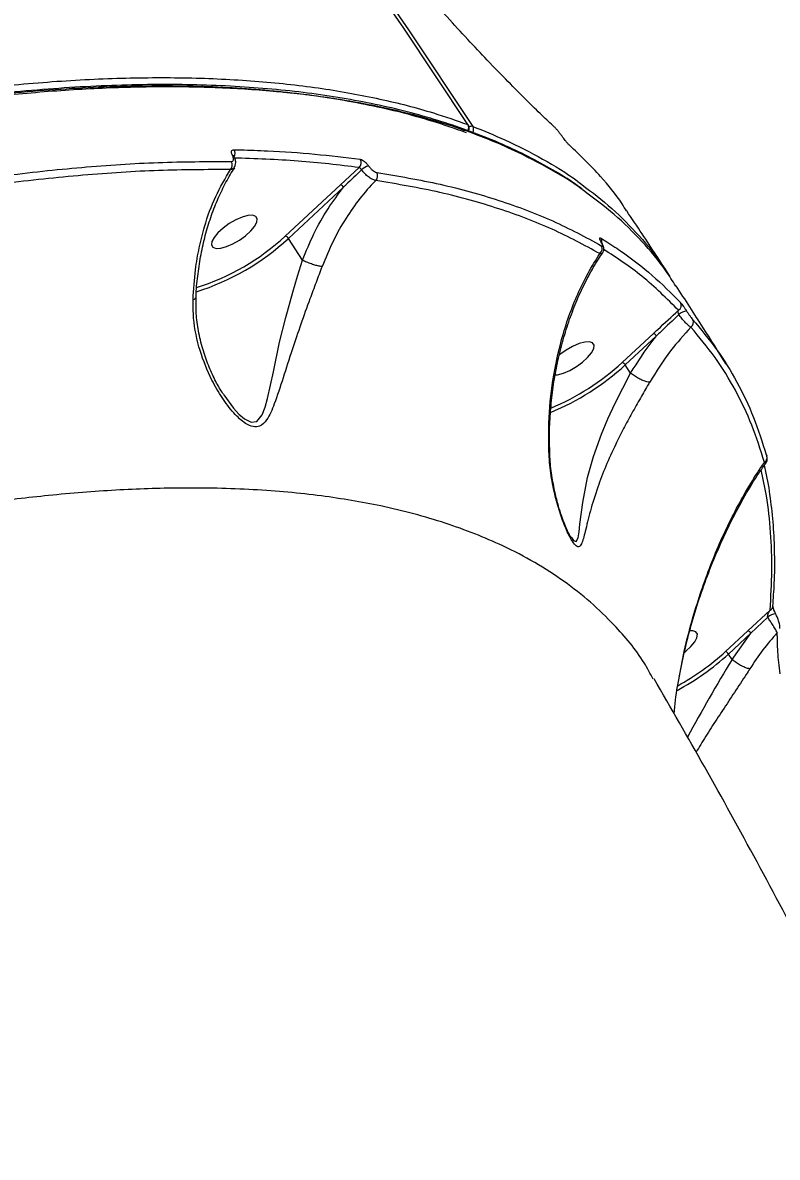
# Model space of a CAD drawing. Header units: millimetres. Extents: x -10881 to 8954, y -8695 to 5624.
# Drawn here: x -4383.3 to -4255.8, y 2660.8 to 2852.6 of the extents above; entities that cross this region are included whole.
import ezdxf

# ---------------------------------------------------------------- set-up
doc = ezdxf.new("R2010")
doc.units = ezdxf.units.MM
for name, color, linetype in [('DIKOM_ОБЪЕКТ', 7, 'Continuous'), ('DIKOM_РАЗМЕР_ЗОНА', 7, 'Continuous'), ('DIKOM_РАЗМЕР_ОБЪЕКТА', 7, 'Continuous')]:
    doc.layers.add(name, color=color, linetype=linetype)
doc.styles.add('style1', font='arial.ttf', dxfattribs={"width": 0.8})
doc.dimstyles.new('1-50', dxfattribs={"dimtxt": 300, "dimasz": 200, "dimexe": 100, "dimexo": 0, "dimgap": 100, "dimtad": 1, "dimtxsty": 'style1', "dimcen": 200, "dimclrd": 7, "dimclre": 7, "dimclrt": 7, "dimadec": 1, "dimazin": 2, "dimtfac": 1, "dimtmove": 0, "dimatfit": 2, "dimfxl": 0, "dimlwd": 25, "dimlwe": 18, "dimarcsym": 0})

# ---------------------------------------------------------------- blocks, each defined once
blk = doc.blocks.new('*D9')
at = {"layer": 'Defpoints', "color": 0, "transparency": 16777216}
for p in [(-9533.99, 4149), (-6877.05, 4149), (-2715.65, -5051.15)]:
    blk.add_point(p, dxfattribs=at)
at = {"layer": 'DIKOM_РАЗМЕР_ОБЪЕКТА', "color": 7, "lineweight": 18, "transparency": 16777216}
for p, q in [((-6877.05, 4149), (-9633.99, 4149)), ((-2715.65, -5051.15), (-9633.99, -5051.15))]:
    blk.add_line(p, q, dxfattribs=at)
at = {"layer": 'DIKOM_РАЗМЕР_ОБЪЕКТА', "color": 7, "lineweight": 25, "transparency": 16777216}
blk.add_line((-9533.99, -4851.15), (-9533.99, 3949), dxfattribs=at)
at = {"layer": 'DIKOM_РАЗМЕР_ОБЪЕКТА', "color": 7, "transparency": 16777216}
for points in [[(-9567.32, 3949), (-9500.66, 3949), (-9533.99, 4149)], [(-9567.32, -4851.15), (-9500.66, -4851.15), (-9533.99, -5051.15)]]:
    blk.add_solid(points, dxfattribs=at)
at = {"layer": 'DIKOM_РАЗМЕР_ОБЪЕКТА', "color": 7, "transparency": 16777216, "insert": (-9787.16, -451.07), "char_height": 300, "attachment_point": 5, "rotation": 90, "style": 'style1'}
blk.add_mtext('9200', dxfattribs=at)
blk = doc.blocks.new('*D10')
at = {"layer": 'Defpoints', "color": 0, "transparency": 16777216}
for p in [(-7152.73, 2730.8), (7385.22, 911.28), (7385.22, -7693.77)]:
    blk.add_point(p, dxfattribs=at)
at = {"layer": 'DIKOM_РАЗМЕР_ОБЪЕКТА', "color": 7, "lineweight": 18, "transparency": 16777216}
for p, q in [((-7152.73, 2730.8), (-7152.73, -7793.77)), ((7385.22, 911.28), (7385.22, -7793.77))]:
    blk.add_line(p, q, dxfattribs=at)
at = {"layer": 'DIKOM_РАЗМЕР_ОБЪЕКТА', "color": 7, "lineweight": 25, "transparency": 16777216}
blk.add_line((-6952.73, -7693.77), (7185.22, -7693.77), dxfattribs=at)
at = {"layer": 'DIKOM_РАЗМЕР_ОБЪЕКТА', "color": 7, "transparency": 16777216}
for points in [[(-6952.73, -7660.43), (-6952.73, -7727.1), (-7152.73, -7693.77)], [(7185.22, -7660.43), (7185.22, -7727.1), (7385.22, -7693.77)]]:
    blk.add_solid(points, dxfattribs=at)
at = {"layer": 'DIKOM_РАЗМЕР_ОБЪЕКТА', "color": 7, "transparency": 16777216, "insert": (116.24, -7440.59), "char_height": 300, "attachment_point": 5, "style": 'style1'}
blk.add_mtext('14500', dxfattribs=at)
blk = doc.blocks.new('*D11')
at = {"layer": 'Defpoints', "color": 0, "transparency": 16777216}
for p in [(-7028.45, 5624.13), (-10431.26, -7165.91), (-2784.83, -7165.91)]:
    blk.add_point(p, dxfattribs=at)
at = {"layer": 'DIKOM_РАЗМЕР_ЗОНА', "color": 7, "lineweight": 18, "transparency": 16777216}
for p, q in [((-7028.45, 5624.13), (-10531.26, 5624.13)), ((-2784.83, -7165.91), (-10531.26, -7165.91))]:
    blk.add_line(p, q, dxfattribs=at)
at = {"layer": 'DIKOM_РАЗМЕР_ЗОНА', "color": 7, "lineweight": 25, "transparency": 16777216}
blk.add_line((-10431.26, 5424.13), (-10431.26, -6965.91), dxfattribs=at)
at = {"layer": 'DIKOM_РАЗМЕР_ЗОНА', "color": 7, "transparency": 16777216}
for points in [[(-10464.6, 5424.13), (-10397.93, 5424.13), (-10431.26, 5624.13)], [(-10464.6, -6965.91), (-10397.93, -6965.91), (-10431.26, -7165.91)]]:
    blk.add_solid(points, dxfattribs=at)
at = {"layer": 'DIKOM_РАЗМЕР_ЗОНА', "color": 7, "transparency": 16777216, "insert": (-10684.43, -770.89), "char_height": 300, "attachment_point": 5, "rotation": 90, "style": 'style1'}
blk.add_mtext('12800', dxfattribs=at)
blk = doc.blocks.new('*D12')
at = {"layer": 'Defpoints', "color": 0, "transparency": 16777216}
for p in [(-9113.32, 3014.05), (8954.2, 2756.48), (8954.2, -8594.51)]:
    blk.add_point(p, dxfattribs=at)
at = {"layer": 'DIKOM_РАЗМЕР_ЗОНА', "color": 7, "lineweight": 18, "transparency": 16777216}
for p, q in [((-9113.32, 3014.05), (-9113.32, -8694.51)), ((8954.2, 2756.48), (8954.2, -8694.51))]:
    blk.add_line(p, q, dxfattribs=at)
at = {"layer": 'DIKOM_РАЗМЕР_ЗОНА', "color": 7, "lineweight": 25, "transparency": 16777216}
blk.add_line((-8913.32, -8594.51), (8754.2, -8594.51), dxfattribs=at)
at = {"layer": 'DIKOM_РАЗМЕР_ЗОНА', "color": 7, "transparency": 16777216}
for points in [[(-8913.32, -8561.18), (-8913.32, -8627.85), (-9113.32, -8594.51)], [(8754.2, -8561.18), (8754.2, -8627.85), (8954.2, -8594.51)]]:
    blk.add_solid(points, dxfattribs=at)
at = {"layer": 'DIKOM_РАЗМЕР_ЗОНА', "color": 7, "transparency": 16777216, "insert": (-79.56, -8341.34), "char_height": 300, "attachment_point": 5, "style": 'style1'}
blk.add_mtext('18000', dxfattribs=at)

msp = doc.modelspace()

# ---------------------------------------------------------------- linework, layer by layer
at = {"layer": 'DIKOM_ОБЪЕКТ', "color": 7, "linetype": 'Continuous', "lineweight": 15}
for p, q in [((-4347.581, 2829.991), (-4347.575, 2829.981)), ((-4329.595, 2825.225), (-4326.457, 2828.125)), ((-4338.922, 2816.548), (-4329.595, 2825.225)), ((-4329.07, 2824.814), (-4338.398, 2816.138)), ((-4336.008, 2812.458), (-4338.398, 2816.138)), ((-4282.024, 2795.166), (-4276.755, 2800.067)), ((-4276.23, 2799.657), (-4281.5, 2794.755)), ((-4280.595, 2793.363), (-4281.5, 2794.755)), ((-4280.593, 2793.36), (-4280.595, 2793.363)), ((-4290.67, 2765.69), (-4290.596, 2765.586)), ((-4260.802, 2749.824), (-4257.04, 2753.305)), ((-4257.44, 2752.126), (-4260.278, 2749.414)), ((-4256.105, 2752.678), (-4256.101, 2752.67)), ((-4264.585, 2746.305), (-4260.802, 2749.824)), ((-4260.278, 2749.414), (-4264.06, 2745.895)), ((-4263.468, 2744.983), (-4260.278, 2749.414)), ((-4263.468, 2744.983), (-4264.06, 2745.895)), ((-4263.466, 2744.981), (-4263.468, 2744.983))]:
    msp.add_line(p, q, dxfattribs=at)
at = {"layer": 'DIKOM_ОБЪЕКТ', "color": 7, "linetype": 'Continuous', "lineweight": 15, "flags": 128}
for points in [[(-4308.084, 2835.387), (-4318.915, 2851.705), (-4330.019, 2867.795)], [(-4329.198, 2867.487), (-4318.094, 2851.396), (-4307.263, 2835.078)], [(-4308.003, 2835.326), (-4308.019, 2835.346), (-4308.084, 2835.387)], [(-4351.324, 2815.61), (-4351.391, 2815.034), (-4351.144, 2814.637), (-4350.604, 2814.452), (-4349.814, 2814.494), (-4348.84, 2814.76), (-4347.759, 2815.227), (-4346.658, 2815.858), (-4345.629, 2816.603), (-4344.752, 2817.399), (-4344.101, 2818.184), (-4343.727, 2818.894), (-4343.661, 2819.47), (-4343.908, 2819.867), (-4344.447, 2820.052), (-4345.237, 2820.01), (-4346.212, 2819.744), (-4347.293, 2819.277), (-4348.393, 2818.646), (-4349.423, 2817.901), (-4350.299, 2817.104), (-4350.95, 2816.319), (-4351.324, 2815.61)], [(-4285.566, 2815.532), (-4285.521, 2815.488), (-4285.497, 2815.452)], [(-4349.287, 2789.716), (-4347.66, 2787.458), (-4346.735, 2786.446), (-4345.779, 2785.629), (-4344.654, 2785.078), (-4343.715, 2785.197), (-4342.794, 2786.324), (-4342.301, 2787.621), (-4341.903, 2789.112), (-4340.933, 2793.599), (-4339.867, 2798.591), (-4338.845, 2802.752), (-4337.655, 2807.061), (-4336.845, 2809.763), (-4336.003, 2812.451), (-4336.003, 2812.453), (-4336.003, 2812.453)], [(-4293.378, 2793.06), (-4292.916, 2793.112), (-4291.941, 2793.377), (-4290.86, 2793.844), (-4289.76, 2794.476), (-4288.73, 2795.22), (-4287.854, 2796.017), (-4287.203, 2796.802), (-4286.829, 2797.511), (-4286.762, 2798.088), (-4287.009, 2798.484), (-4287.549, 2798.669), (-4288.338, 2798.627), (-4289.313, 2798.362), (-4290.394, 2797.894), (-4291.494, 2797.263), (-4292.524, 2796.519), (-4292.7, 2796.373)], [(-4290.596, 2765.586), (-4290.238, 2765.082), (-4289.791, 2764.9), (-4289.47, 2765.515), (-4289.297, 2766.55), (-4289.155, 2767.842), (-4288.685, 2771.495), (-4287.855, 2775.715), (-4286.853, 2779.295), (-4285.508, 2783.085), (-4284.426, 2785.674), (-4283.21, 2788.298), (-4281.919, 2790.86), (-4280.593, 2793.359), (-4280.593, 2793.36), (-4280.593, 2793.36)], [(-4257.687, 2779.545), (-4257.609, 2779.388), (-4257.587, 2779.32)], [(-4271.472, 2746.216), (-4271.291, 2746.36), (-4270.415, 2747.157), (-4269.763, 2747.942), (-4269.389, 2748.651), (-4269.323, 2749.228), (-4269.57, 2749.624), (-4270.11, 2749.809), (-4270.567, 2749.81)]]:
    msp.add_lwpolyline(points, dxfattribs=at)
at = {"layer": 'DIKOM_ОБЪЕКТ', "color": 7, "linetype": 'Continuous', "lineweight": 15}
for centre, radius, start, end in [((-4308.976, 2834.839), 1.047, 331.72805, 31.59679), ((-4308.841, 2834.781), 1, 331.88536, 33.05556), ((-4307.405, 2834.118), 0.971, 81.62718, 118.00608), ((-4308.152, 2834.532), 1.043, 332.73108, 31.60971), ((-4348.568, 2830.518), 1.169, 329.21319, 31.54939), ((-4349.037, 2828.538), 1.158, 319.33795, 31.80234), ((-4347.845, 2829.82), 0.314, 32.979, 84.24125), ((-4327.217, 2828.94), 1.115, 312.9848, 31.27061), ((-4324.002, 2825.633), 2.911, 107.37024, 134.08372), ((-4324.432, 2826.72), 1.115, 315.23896, 31.08559), ((-4329.838, 2824.374), 0.885, 29.85923, 74.0456), ((-4365.897, 2845.71), 40.383, 287.22812, 312.91949), ((-4365.497, 2845.063), 38.978, 287.26297, 312.98294), ((-4339.166, 2815.697), 0.885, 29.85903, 74.04627), ((-4286.418, 2815.67), 0.967, 348.75527, 31.66132), ((-4286.439, 2814.382), 1.036, 308.37088, 30.19715), ((-4273.052, 2804.826), 0.994, 302.72124, 30.12462), ((-4270.802, 2801.56), 2.364, 98.76909, 133.98871), ((-4270.975, 2801.942), 0.988, 304.92662, 30.11925), ((-4276.998, 2799.216), 0.885, 29.85923, 74.0456), ((-4310.087, 2825.853), 42.241, 292.18479, 312.59191), ((-4309.9, 2825.559), 41.241, 292.57299, 312.52574), ((-4282.267, 2794.314), 0.885, 29.85903, 74.04627), ((-4258.496, 2779.09), 0.938, 301.53019, 14.17261), ((-4257.42, 2754.092), 0.874, 295.7786, 353.32052), ((-4256.064, 2750.688), 1.991, 91.18326, 133.73038), ((-4261.046, 2748.973), 0.885, 29.85923, 74.0456), ((-4292.844, 2777.253), 41.909, 298.83454, 312.40071), ((-4264.828, 2745.454), 0.885, 29.85903, 74.04627), ((-4293.303, 2777.94), 43.382, 298.26418, 312.38234), ((-3974.705, 2570.474), 337.395, 148.85413, 151.4233)]:
    msp.add_arc(centre, radius, start, end, dxfattribs=at)
for points, knots in [([(-4298.152, 2839.482), (-4299.177, 2840.51), (-4301.229, 2842.566), (-4304.615, 2846.074), (-4308.079, 2849.749), (-4311.562, 2853.528), (-4315.167, 2857.532), (-4318.846, 2861.725), (-4322.543, 2866.05), (-4326.204, 2870.455), (-4329.77, 2874.887), (-4333.215, 2879.301), (-4335.352, 2882.17), (-4336.42, 2883.602)], [0, 0, 0, 0, 0.1009692, 0.201936, 0.290338, 0.3790229, 0.4674239, 0.5561135, 0.6450894, 0.7337805, 0.8224251, 0.9113534, 1, 1, 1, 1]), ([(-4933.907, 2510.382), (-4931.798, 2513.144), (-4927.017, 2519.405), (-4919.029, 2529.279), (-4909.95, 2540.002), (-4900.349, 2550.823), (-4890.178, 2561.8), (-4879.462, 2572.891), (-4868.183, 2584.103), (-4856.431, 2595.336), (-4844.371, 2606.439), (-4832.067, 2617.365), (-4819.529, 2628.122), (-4806.627, 2638.822), (-4793.286, 2649.524), (-4779.55, 2660.18), (-4765.402, 2670.795), (-4750.965, 2681.271), (-4736.435, 2691.467), (-4721.883, 2701.346), (-4707.307, 2710.922), (-4692.557, 2720.296), (-4677.549, 2729.515), (-4662.342, 2738.536), (-4646.922, 2747.356), (-4631.427, 2755.893), (-4616.066, 2764.033), (-4600.905, 2771.752), (-4585.935, 2779.068), (-4571, 2786.058), (-4556.018, 2792.755), (-4541.054, 2799.123), (-4526.1, 2805.156), (-4511.293, 2810.791), (-4496.833, 2815.957), (-4482.773, 2820.645), (-4469.096, 2824.876), (-4455.66, 2828.694), (-4442.393, 2832.115), (-4429.359, 2835.112), (-4416.557, 2837.676), (-4404.108, 2839.776), (-4391.542, 2841.47), (-4378.975, 2842.68), (-4366.497, 2843.328), (-4354.586, 2843.365), (-4343.269, 2842.783), (-4332.679, 2841.59), (-4322.857, 2839.795), (-4314.709, 2837.707), (-4310.001, 2836.058), (-4308.084, 2835.387)], [0, 0, 0, 0, 0.0156514, 0.0354748, 0.0552981, 0.0752592, 0.0952203, 0.1156156, 0.136011, 0.1565564, 0.1771018, 0.1969252, 0.2167485, 0.2367096, 0.2566706, 0.277066, 0.2974613, 0.3180067, 0.3385521, 0.3583755, 0.3781988, 0.3981599, 0.4181209, 0.4385163, 0.4589116, 0.4794571, 0.5000025, 0.5198258, 0.5396492, 0.5596102, 0.5795713, 0.5999666, 0.6203619, 0.6409074, 0.6614528, 0.6812761, 0.7010994, 0.7210604, 0.7410215, 0.7614168, 0.7818121, 0.8023575, 0.8229029, 0.8459799, 0.8690569, 0.8921878, 0.915483, 0.9388336, 0.9615658, 0.9843494, 1, 1, 1, 1]), ([(-4288.85, 2824.536), (-4289.198, 2824.792), (-4290.744, 2825.928), (-4293.746, 2827.759), (-4297.863, 2830.027), (-4302.262, 2832.1), (-4306.919, 2833.995), (-4311.827, 2835.702), (-4316.965, 2837.215), (-4322.316, 2838.526), (-4327.871, 2839.635), (-4333.634, 2840.544), (-4339.604, 2841.253), (-4345.784, 2841.762), (-4352.175, 2842.074), (-4358.778, 2842.187), (-4365.596, 2842.101), (-4372.63, 2841.817), (-4379.884, 2841.333), (-4387.343, 2840.652), (-4394.975, 2839.775), (-4402.754, 2838.704), (-4410.667, 2837.443), (-4418.723, 2835.991), (-4426.92, 2834.348), (-4435.259, 2832.514), (-4443.741, 2830.49), (-4452.365, 2828.276), (-4461.13, 2825.872), (-4470.038, 2823.277), (-4479.088, 2820.492), (-4488.271, 2817.518), (-4497.562, 2814.365), (-4506.933, 2811.041), (-4516.364, 2807.553), (-4525.852, 2803.904), (-4535.397, 2800.092), (-4545.001, 2796.118), (-4554.662, 2791.983), (-4564.381, 2787.686), (-4574.157, 2783.227), (-4583.99, 2778.607), (-4593.881, 2773.825), (-4603.825, 2768.883), (-4613.798, 2763.793), (-4623.77, 2758.571), (-4633.713, 2753.229), (-4643.622, 2747.773), (-4653.497, 2742.201), (-4663.338, 2736.514), (-4673.147, 2730.711), (-4682.922, 2724.794), (-4692.662, 2718.761), (-4702.371, 2712.616), (-4712.037, 2706.347), (-4718.853, 2701.867), (-4722.423, 2699.451), (-4722.806, 2699.192)], [0, 0, 0, 0, 0.0053783, 0.0239307, 0.0425511, 0.0612597, 0.0800759, 0.0989917, 0.1178881, 0.1366792, 0.1553981, 0.1740642, 0.1926973, 0.2113174, 0.2299446, 0.2485927, 0.2672822, 0.2860336, 0.3048678, 0.3238003, 0.3427276, 0.3615235, 0.3802584, 0.3989472, 0.4176053, 0.4362478, 0.4548897, 0.4735436, 0.4922222, 0.5109408, 0.5297145, 0.5485584, 0.5674252, 0.5862315, 0.6049732, 0.6236653, 0.6423229, 0.660961, 0.6795947, 0.6982375, 0.716901, 0.7356002, 0.7543501, 0.7731657, 0.7920308, 0.8108578, 0.8296114, 0.8483119, 0.866974, 0.8856128, 0.9042431, 0.9228797, 0.9415328, 0.9602172, 0.9789478, 0.9977394, 1, 1, 1, 1]), ([(-4288.637, 2824.292), (-4288.684, 2824.329), (-4290.527, 2825.775), (-4294.743, 2828.231), (-4301.327, 2831.613), (-4308.508, 2834.45), (-4316.149, 2836.818), (-4324.247, 2838.715), (-4332.888, 2840.17), (-4342.119, 2841.181), (-4351.927, 2841.733), (-4362.321, 2841.813), (-4373.228, 2841.411), (-4384.355, 2840.547), (-4395.631, 2839.26), (-4407.017, 2837.587), (-4418.784, 2835.494), (-4430.985, 2832.967), (-4443.595, 2830.003), (-4456.616, 2826.592), (-4469.96, 2822.752), (-4483.606, 2818.486), (-4497.516, 2813.803), (-4511.686, 2808.705), (-4526.093, 2803.195), (-4540.802, 2797.243), (-4555.777, 2790.856), (-4571.014, 2784.027), (-4586.396, 2776.802), (-4601.697, 2769.288), (-4616.866, 2761.524), (-4631.893, 2753.527), (-4646.952, 2745.205), (-4662.108, 2736.518), (-4677.317, 2727.482), (-4692.568, 2718.097), (-4707.739, 2708.424), (-4723.071, 2698.333), (-4733.219, 2691.351), (-4738.421, 2687.772)], [0, 0, 0, 0, 0.0007346, 0.0289505, 0.057322, 0.0857458, 0.1131219, 0.1405451, 0.168111, 0.195725, 0.2238896, 0.2521055, 0.280477, 0.3089008, 0.3352988, 0.3617388, 0.3883068, 0.4149178, 0.4420201, 0.4691681, 0.4964546, 0.5237876, 0.5511638, 0.578587, 0.606153, 0.633767, 0.6619317, 0.6901477, 0.7185192, 0.7469431, 0.7743193, 0.8017425, 0.8293085, 0.8569226, 0.8850873, 0.9133032, 0.9416748, 0.9700987, 1, 1, 1, 1]), ([(-4308.334, 2834), (-4310.247, 2834.669), (-4315.4, 2836.473), (-4324.593, 2838.761), (-4336.108, 2840.662), (-4348.644, 2841.764), (-4362.182, 2842.045), (-4376.703, 2841.478), (-4391.888, 2840.077), (-4407.667, 2837.867), (-4423.962, 2834.89), (-4441.038, 2831.096), (-4458.869, 2826.463), (-4477.41, 2820.988), (-4496.252, 2814.792), (-4515.324, 2807.912), (-4534.551, 2800.4), (-4554.246, 2792.135), (-4574.359, 2783.113), (-4594.828, 2773.348), (-4615.205, 2763.053), (-4635.42, 2752.279), (-4655.409, 2741.079), (-4675.506, 2729.28), (-4695.615, 2716.864), (-4711.258, 2706.873), (-4720.005, 2700.943), (-4722.163, 2699.48)], [0, 0, 0, 0, 0.0243372, 0.0655682, 0.106831, 0.1480619, 0.1904905, 0.2329537, 0.2753823, 0.3166133, 0.357876, 0.399107, 0.4415356, 0.4839988, 0.5264274, 0.5676584, 0.6089212, 0.6501522, 0.6925808, 0.7350441, 0.7774727, 0.8187037, 0.8599665, 0.9011976, 0.9436262, 0.9860894, 1, 1, 1, 1]), ([(-4293.444, 2834.948), (-4294.128, 2835.586), (-4295.504, 2836.87), (-4297.265, 2838.607), (-4298.152, 2839.482)], [0, 0, 0, 0, 0.49649265, 1, 1, 1, 1]), ([(-4307.263, 2835.078), (-4305.427, 2834.342), (-4301.267, 2832.675), (-4295.412, 2829.584), (-4291.338, 2827.195), (-4289.547, 2825.784), (-4289.498, 2825.746)], [0, 0, 0, 0, 0.2802148, 0.6348347, 0.9900638, 1, 1, 1, 1]), ([(-4292.166, 2833.397), (-4292.258, 2833.526), (-4292.442, 2833.784), (-4292.767, 2834.2), (-4293.134, 2834.639), (-4293.333, 2834.838), (-4293.444, 2834.948)], [0, 0, 0, 0, 0.1849053, 0.368597, 0.6500906, 1, 1, 1, 1]), ([(-4290.931, 2831.9), (-4290.947, 2831.914), (-4291.044, 2832.002), (-4291.262, 2832.234), (-4291.595, 2832.632), (-4291.9, 2833.026), (-4292.077, 2833.273), (-4292.166, 2833.397)], [0, 0, 0, 0, 0.0639347, 0.3885906, 0.6455869, 0.8222987, 1, 1, 1, 1]), ([(-4347.813, 2830.133), (-4347.878, 2830.278), (-4348.002, 2830.559), (-4347.993, 2830.882), (-4347.858, 2831.095), (-4347.667, 2831.118), (-4347.571, 2831.13)], [0, 0, 0, 0, 0.2592201, 0.5021627, 0.7511322, 1, 1, 1, 1]), ([(-4347.571, 2831.13), (-4347.191, 2831.121), (-4345.287, 2831.08), (-4340.662, 2830.906), (-4333.849, 2830.458), (-4328.793, 2829.832), (-4326.264, 2829.519)], [0, 0, 0, 0, 0.0507693, 0.253855, 0.6266991, 1, 1, 1, 1]), ([(-4281.285, 2820.784), (-4281.533, 2821.185), (-4282.803, 2823.242), (-4285.888, 2827.041), (-4289.127, 2830.161), (-4290.931, 2831.9)], [0, 0, 0, 0, 0.0967155, 0.4967313, 1, 1, 1, 1]), ([(-4408.096, 2823.333), (-4405.602, 2823.783), (-4398.314, 2825.098), (-4386.607, 2826.815), (-4373.17, 2828.257), (-4360.231, 2829.107), (-4352.116, 2829.134), (-4348.054, 2829.148)], [0, 0, 0, 0, 0.1144542, 0.3345003, 0.5550756, 0.7772654, 1, 1, 1, 1]), ([(-4348.054, 2829.148), (-4347.959, 2829.16), (-4347.77, 2829.184), (-4347.633, 2829.394), (-4347.633, 2829.702), (-4347.729, 2829.972), (-4347.805, 2830.116), (-4347.813, 2830.133)], [0, 0, 0, 0, 0.2486747, 0.49752, 0.7389377, 0.9703205, 1, 1, 1, 1]), ([(-4326.457, 2828.125), (-4329.841, 2828.536), (-4336.617, 2829.358), (-4344.012, 2829.607), (-4347.713, 2829.731)], [0, 0, 0, 0, 0.49945, 1, 1, 1, 1]), ([(-4347.573, 2829.981), (-4347.586, 2830.004), (-4347.62, 2830.067), (-4347.638, 2830.128), (-4347.638, 2830.127), (-4347.638, 2830.127)], [0, 0, 0, 0, 0.26476713, 0.71177467, 1, 1, 1, 1]), ([(-4347.532, 2828.153), (-4347.464, 2828.259), (-4347.304, 2828.509), (-4347.267, 2828.996), (-4347.342, 2829.5), (-4347.516, 2829.829), (-4347.597, 2829.983)], [0, 0, 0, 0, 0.19174796, 0.45139088, 0.74399144, 1, 1, 1, 1]), ([(-4326.264, 2829.519), (-4326.246, 2829.516), (-4326.14, 2829.499), (-4325.907, 2829.401), (-4325.549, 2829.151), (-4325.182, 2828.809), (-4324.975, 2828.544), (-4324.871, 2828.412)], [0, 0, 0, 0, 0.0489193, 0.2870857, 0.5249643, 0.7625368, 1, 1, 1, 1]), ([(-4348.159, 2827.783), (-4352.163, 2827.771), (-4360.179, 2827.746), (-4373.026, 2826.912), (-4386.476, 2825.477), (-4398.244, 2823.755), (-4405.574, 2822.432), (-4408.062, 2821.983)], [0, 0, 0, 0, 0.2200461, 0.4406213, 0.6628108, 0.8855451, 1, 1, 1, 1]), ([(-4354.498, 2805.787), (-4354.391, 2807.494), (-4354.203, 2810.502), (-4353.487, 2814.602), (-4352.428, 2818.803), (-4350.77, 2823.386), (-4349.036, 2826.307), (-4348.159, 2827.783)], [0, 0, 0, 0, 0.2022624, 0.3564052, 0.5119926, 0.7532487, 1, 1, 1, 1]), ([(-4353.983, 2806.171), (-4353.977, 2806.391), (-4353.941, 2807.753), (-4353.673, 2810.197), (-4353.171, 2813.479), (-4352.447, 2816.662), (-4351.528, 2819.721), (-4350.42, 2822.63), (-4349.117, 2825.326), (-4348.121, 2827.14), (-4347.52, 2827.974), (-4347.459, 2828.06)], [0, 0, 0, 0, 0.0255754, 0.1583459, 0.2928749, 0.4290581, 0.5666513, 0.7052963, 0.8445629, 0.9839873, 1, 1, 1, 1]), ([(-4347.563, 2828.134), (-4347.599, 2828.068), (-4347.711, 2827.865), (-4347.978, 2827.817), (-4348.159, 2827.783)], [0, 0, 0, 0, 0.321592, 1, 1, 1, 1]), ([(-4326.027, 2827.724), (-4326.91, 2826.891), (-4327.931, 2825.927), (-4328.935, 2824.947), (-4329.07, 2824.814)], [0, 0, 0, 0, 0.8649481, 1, 1, 1, 1]), ([(-4326.027, 2827.724), (-4326.06, 2827.77), (-4326.126, 2827.861), (-4326.24, 2827.982), (-4326.35, 2828.074), (-4326.42, 2828.114), (-4326.451, 2828.123), (-4326.457, 2828.125)], [0, 0, 0, 0, 0.2369058, 0.4744032, 0.7125534, 0.9510407, 1, 1, 1, 1]), ([(-4323.64, 2825.934), (-4323.67, 2825.939), (-4323.849, 2825.964), (-4324.248, 2826.118), (-4324.861, 2826.52), (-4325.493, 2827.075), (-4325.849, 2827.508), (-4326.027, 2827.724)], [0, 0, 0, 0, 0.0479814, 0.2861611, 0.5242711, 0.7620832, 1, 1, 1, 1]), ([(-4324.871, 2828.412), (-4324.767, 2828.279), (-4324.559, 2828.013), (-4324.19, 2827.669), (-4323.832, 2827.416), (-4323.599, 2827.317), (-4323.495, 2827.298), (-4323.477, 2827.295)], [0, 0, 0, 0, 0.2376974, 0.4754976, 0.7137247, 0.9520118, 1, 1, 1, 1]), ([(-4323.477, 2827.295), (-4319.845, 2826.679), (-4312.57, 2825.444), (-4302.704, 2822.66), (-4293.549, 2819.247), (-4288.214, 2816.353), (-4285.543, 2814.903)], [0, 0, 0, 0, 0.2482503, 0.4971899, 0.7482385, 1, 1, 1, 1]), ([(-4336.008, 2812.458), (-4335.39, 2813.964), (-4334.147, 2816.998), (-4331.803, 2821.146), (-4329.962, 2823.618), (-4329.07, 2824.814)], [0, 0, 0, 0, 0.33721087, 0.67913368, 1, 1, 1, 1]), ([(-4323.64, 2825.934), (-4323.675, 2825.899), (-4324.609, 2824.934), (-4326.369, 2822.91), (-4328.765, 2819.511), (-4330.952, 2815.682), (-4332.116, 2812.822), (-4332.702, 2811.381)], [0, 0, 0, 0, 0.0088992, 0.2417853, 0.4772795, 0.7368246, 1, 1, 1, 1]), ([(-4285.796, 2813.569), (-4288.422, 2814.996), (-4293.682, 2817.854), (-4302.756, 2821.257), (-4312.629, 2824.061), (-4319.966, 2825.309), (-4323.64, 2825.934)], [0, 0, 0, 0, 0.24825048, 0.49719022, 0.74823869, 1, 1, 1, 1]), ([(-4289.498, 2825.746), (-4287.75, 2824.435), (-4284.202, 2821.776), (-4279.602, 2817.184), (-4276.166, 2813.166), (-4274.529, 2810.517), (-4274.036, 2809.718)], [0, 0, 0, 0, 0.282857, 0.5743169, 0.871589, 1, 1, 1, 1]), ([(-4272.967, 2808.079), (-4273.51, 2808.95), (-4275.179, 2811.628), (-4278.639, 2815.679), (-4283.247, 2820.269), (-4286.844, 2822.954), (-4288.637, 2824.292)], [0, 0, 0, 0, 0.13868811, 0.4260977, 0.7140079, 1, 1, 1, 1]), ([(-4273.969, 2809.761), (-4275.514, 2812.147), (-4277.912, 2815.85), (-4280.384, 2819.5), (-4281.263, 2820.799)], [0, 0, 0, 0, 0.6441734, 1, 1, 1, 1]), ([(-4285.566, 2815.532), (-4285.632, 2815.654), (-4285.765, 2815.895), (-4285.836, 2816.137), (-4285.802, 2816.259), (-4285.69, 2816.234), (-4285.605, 2816.183), (-4285.595, 2816.177)], [0, 0, 0, 0, 0.2147712, 0.4259281, 0.681714, 0.9641494, 1, 1, 1, 1]), ([(-4285.496, 2815.453), (-4285.522, 2815.498), (-4285.582, 2815.6), (-4285.629, 2815.703), (-4285.634, 2815.719), (-4285.636, 2815.726)], [0, 0, 0, 0, 0.2960489, 0.6776331, 1, 1, 1, 1]), ([(-4285.595, 2816.177), (-4285.37, 2816.038), (-4284.243, 2815.341), (-4281.229, 2813.341), (-4276.816, 2809.98), (-4273.734, 2806.877), (-4272.192, 2805.325)], [0, 0, 0, 0, 0.0441427, 0.2207211, 0.6100162, 1, 1, 1, 1]), ([(-4285.307, 2813.742), (-4285.256, 2813.825), (-4285.149, 2814), (-4285.105, 2814.303), (-4285.13, 2814.616), (-4285.243, 2814.978), (-4285.394, 2815.295), (-4285.552, 2815.54), (-4285.579, 2815.581)], [0, 0, 0, 0, 0.1305414, 0.2750215, 0.42311, 0.6124809, 0.935608, 1, 1, 1, 1]), ([(-4285.543, 2814.903), (-4285.467, 2814.871), (-4285.333, 2814.813), (-4285.305, 2814.952), (-4285.375, 2815.185), (-4285.502, 2815.416), (-4285.566, 2815.532)], [0, 0, 0, 0, 0.3292165, 0.5797724, 0.7886019, 1, 1, 1, 1]), ([(-4294.425, 2780.64), (-4294.434, 2782.086), (-4294.458, 2786.027), (-4293.813, 2792.276), (-4292.549, 2798.25), (-4291.048, 2803.041), (-4289.553, 2806.798), (-4287.824, 2810.352), (-4286.472, 2812.497), (-4285.796, 2813.569)], [0, 0, 0, 0, 0.1128021, 0.3073763, 0.5062355, 0.6280296, 0.7498297, 0.8749149, 1, 1, 1, 1]), ([(-4294.273, 2780.823), (-4294.286, 2781.22), (-4294.341, 2782.831), (-4294.228, 2785.637), (-4293.933, 2789.245), (-4293.415, 2792.847), (-4292.691, 2796.421), (-4291.757, 2799.935), (-4290.618, 2803.351), (-4289.282, 2806.644), (-4287.75, 2809.758), (-4286.412, 2812.13), (-4285.537, 2813.366), (-4285.288, 2813.718)], [0, 0, 0, 0, 0.0306046, 0.1243237, 0.2205916, 0.3195308, 0.4210951, 0.5250475, 0.630944, 0.7382874, 0.8472852, 0.9565473, 1, 1, 1, 1]), ([(-4285.326, 2813.741), (-4285.334, 2813.717), (-4285.381, 2813.571), (-4285.58, 2813.549), (-4285.766, 2813.567), (-4285.796, 2813.569)], [0, 0, 0, 0, 0.1435296, 0.8609074, 1, 1, 1, 1]), ([(-4272.514, 2803.989), (-4274.489, 2805.97), (-4278.232, 2809.726), (-4282.91, 2812.816), (-4285.12, 2814.276)], [0, 0, 0, 0, 0.5273825, 1, 1, 1, 1]), ([(-4332.702, 2811.381), (-4333.04, 2810.483), (-4333.725, 2808.667), (-4334.951, 2805.388), (-4336.322, 2801.585), (-4337.852, 2797.075), (-4339.319, 2792.469), (-4340.439, 2788.95), (-4341.358, 2786.698), (-4342.107, 2785.305), (-4343.054, 2784.339), (-4344.325, 2784.208), (-4345.869, 2784.914), (-4347.719, 2786.638), (-4349.649, 2789.201), (-4351.66, 2792.693), (-4353.45, 2797.166), (-4354.455, 2801.802), (-4354.487, 2804.747), (-4354.498, 2805.787)], [0, 0, 0, 0, 0.0443359, 0.0895887, 0.1599534, 0.2324657, 0.3224987, 0.4152107, 0.4503604, 0.4859282, 0.532942, 0.5664249, 0.5998052, 0.653098, 0.7102645, 0.7686664, 0.8578768, 0.9497899, 1, 1, 1, 1]), ([(-4336.003, 2812.453), (-4336.004, 2812.454), (-4336.006, 2812.455), (-4336.007, 2812.457), (-4336.008, 2812.458)], [0, 0, 0, 0, 0.6732363, 1, 1, 1, 1]), ([(-4332.702, 2811.381), (-4332.727, 2811.383), (-4332.836, 2811.391), (-4333.146, 2811.435), (-4333.725, 2811.571), (-4334.504, 2811.817), (-4335.311, 2812.124), (-4335.772, 2812.343), (-4336.003, 2812.453)], [0, 0, 0, 0, 0.0350348, 0.1552513, 0.3664391, 0.5776263, 0.7888131, 1, 1, 1, 1]), ([(-4264.479, 2794.895), (-4265.752, 2796.94), (-4268.513, 2801.374), (-4271.365, 2805.758), (-4272.902, 2808.12)], [0, 0, 0, 0, 0.461106, 1, 1, 1, 1]), ([(-4354.498, 2805.787), (-4354.481, 2805.793), (-4354.307, 2805.857), (-4354.074, 2805.981), (-4354.055, 2806.117), (-4354.047, 2806.175)], [0, 0, 0, 0, 0.05974516, 0.59923857, 1, 1, 1, 1]), ([(-4349.297, 2789.707), (-4349.396, 2789.85), (-4349.941, 2790.636), (-4350.839, 2792.295), (-4351.957, 2794.743), (-4352.924, 2797.508), (-4353.619, 2800.442), (-4354.01, 2803.356), (-4353.992, 2805.27), (-4353.984, 2806.171)], [0, 0, 0, 0, 0.0319804, 0.1760727, 0.3316793, 0.5005432, 0.6790136, 0.8489071, 1, 1, 1, 1]), ([(-4276.755, 2800.067), (-4276.507, 2800.297), (-4275.098, 2801.605), (-4273.682, 2802.912), (-4272.514, 2803.989)], [0, 0, 0, 0, 0.1757249, 1, 1, 1, 1]), ([(-4272.444, 2803.261), (-4272.464, 2803.308), (-4272.487, 2803.363), (-4272.52, 2803.479), (-4272.546, 2803.616), (-4272.553, 2803.795), (-4272.537, 2803.917), (-4272.519, 2803.976), (-4272.514, 2803.989)], [0, 0, 0, 0, 0.1599555, 0.1864954, 0.3964504, 0.6399172, 0.9173028, 1, 1, 1, 1]), ([(-4272.192, 2805.325), (-4272.178, 2805.309), (-4272.115, 2805.24), (-4271.96, 2805.047), (-4271.71, 2804.706), (-4271.434, 2804.309), (-4271.253, 2804.034), (-4271.163, 2803.897)], [0, 0, 0, 0, 0.07334002, 0.32252886, 0.55505049, 0.77738371, 1, 1, 1, 1]), ([(-4271.163, 2803.897), (-4271.071, 2803.758), (-4270.889, 2803.479), (-4270.609, 2803.076), (-4270.355, 2802.727), (-4270.199, 2802.527), (-4270.135, 2802.455), (-4270.121, 2802.438)], [0, 0, 0, 0, 0.2210992, 0.4418507, 0.6744982, 0.9251297, 1, 1, 1, 1]), ([(-4272.444, 2803.261), (-4273.468, 2802.3), (-4274.737, 2801.107), (-4275.987, 2799.893), (-4276.23, 2799.657)], [0, 0, 0, 0, 0.80587327, 1, 1, 1, 1]), ([(-4270.41, 2801.132), (-4270.443, 2801.15), (-4270.59, 2801.229), (-4270.926, 2801.491), (-4271.431, 2801.993), (-4271.961, 2802.603), (-4272.282, 2803.04), (-4272.444, 2803.261)], [0, 0, 0, 0, 0.0735157, 0.3198243, 0.5507623, 0.773423, 1, 1, 1, 1]), ([(-4270.121, 2802.438), (-4268.727, 2800.772), (-4265.937, 2797.437), (-4262.552, 2791.891), (-4259.705, 2785.98), (-4258.36, 2781.691), (-4257.687, 2779.545)], [0, 0, 0, 0, 0.2488739, 0.4981939, 0.748869, 1, 1, 1, 1]), ([(-4270.41, 2801.132), (-4271.588, 2799.845), (-4274.163, 2797.032), (-4276.245, 2793.679), (-4277.374, 2791.86)], [0, 0, 0, 0, 0.4574472, 1, 1, 1, 1]), ([(-4258.006, 2778.291), (-4258.671, 2780.413), (-4260.002, 2784.662), (-4262.825, 2790.547), (-4266.205, 2796.103), (-4269.007, 2799.455), (-4270.41, 2801.132)], [0, 0, 0, 0, 0.248874, 0.4981941, 0.7488692, 1, 1, 1, 1]), ([(-4280.595, 2793.363), (-4279.384, 2795.276), (-4278.006, 2797.453), (-4276.422, 2799.418), (-4276.23, 2799.657)], [0, 0, 0, 0, 0.8785802, 1, 1, 1, 1]), ([(-4277.374, 2791.86), (-4277.395, 2791.859), (-4277.528, 2791.854), (-4277.87, 2791.903), (-4278.491, 2792.107), (-4279.224, 2792.451), (-4279.969, 2792.886), (-4280.385, 2793.202), (-4280.593, 2793.36)], [0, 0, 0, 0, 0.0319477, 0.2048554, 0.4036422, 0.6024283, 0.8012141, 1, 1, 1, 1]), ([(-4277.374, 2791.86), (-4277.431, 2791.761), (-4277.943, 2790.878), (-4278.953, 2789.139), (-4280.398, 2786.591), (-4281.815, 2783.964), (-4283.339, 2780.934), (-4284.851, 2777.573), (-4286.31, 2773.751), (-4287.469, 2769.959), (-4288.133, 2767.133), (-4288.569, 2765.386), (-4288.896, 2764.405), (-4289.304, 2763.903), (-4289.899, 2764.178), (-4290.72, 2765.325), (-4291.723, 2767.436), (-4292.728, 2770.25), (-4293.57, 2773.434), (-4294.207, 2776.91), (-4294.352, 2779.391), (-4294.425, 2780.64)], [0, 0, 0, 0, 0.0056302, 0.050195, 0.0960217, 0.143343, 0.1917784, 0.2623064, 0.3349975, 0.4257397, 0.519189, 0.5587289, 0.5987864, 0.6438233, 0.6799326, 0.7160762, 0.7691291, 0.823202, 0.8784525, 0.9388515, 1, 1, 1, 1]), ([(-4294.425, 2780.64), (-4294.409, 2780.65), (-4294.322, 2780.71), (-4294.317, 2780.772), (-4294.313, 2780.823)], [0, 0, 0, 0, 0.1778269, 1, 1, 1, 1]), ([(-4290.621, 2765.568), (-4290.636, 2765.589), (-4290.7, 2765.676), (-4290.933, 2766.073), (-4291.284, 2766.778), (-4291.733, 2767.825), (-4292.251, 2769.222), (-4292.825, 2771.024), (-4293.42, 2773.331), (-4293.93, 2776.101), (-4294.244, 2778.674), (-4294.258, 2780.281), (-4294.263, 2780.813)], [0, 0, 0, 0, 0.0165426, 0.0704305, 0.1357637, 0.2145561, 0.3091003, 0.4221965, 0.5584771, 0.7314007, 0.9111781, 1, 1, 1, 1]), ([(-4257.706, 2778.214), (-4257.661, 2778.285), (-4257.565, 2778.437), (-4257.513, 2778.687), (-4257.508, 2778.924), (-4257.535, 2779.125), (-4257.573, 2779.252), (-4257.593, 2779.318)], [0, 0, 0, 0, 0.1647435, 0.3477451, 0.5303716, 0.758653, 1, 1, 1, 1]), ([(-4272.456, 2741.562), (-4272.165, 2743.17), (-4271.512, 2746.772), (-4269.785, 2753.292), (-4267.199, 2761.011), (-4263.54, 2769.179), (-4260.349, 2774.806), (-4258.405, 2777.697), (-4258.006, 2778.291)], [0, 0, 0, 0, 0.1128872, 0.2528941, 0.4819919, 0.7116893, 0.9408594, 1, 1, 1, 1]), ([(-4272.418, 2741.712), (-4272.406, 2741.789), (-4272.155, 2743.379), (-4271.486, 2746.425), (-4270.372, 2750.875), (-4269.009, 2755.318), (-4267.423, 2759.753), (-4265.603, 2764.146), (-4263.568, 2768.477), (-4261.329, 2772.626), (-4259.373, 2775.892), (-4258.115, 2777.659), (-4257.714, 2778.22)], [0, 0, 0, 0, 0.0053166, 0.1105247, 0.2189421, 0.3318179, 0.448448, 0.5684477, 0.6923233, 0.8185622, 0.942314, 1, 1, 1, 1]), ([(-4257.04, 2753.305), (-4256.908, 2755.554), (-4256.644, 2760.057), (-4256.888, 2766.482), (-4257.475, 2772.172), (-4258.223, 2775.581), (-4258.542, 2777.036)], [0, 0, 0, 0, 0.26624128, 0.53284568, 0.80054993, 1, 1, 1, 1]), ([(-4257.716, 2778.221), (-4257.757, 2778.197), (-4257.814, 2778.163), (-4257.965, 2778.263), (-4258.006, 2778.291)], [0, 0, 0, 0, 0.7249935, 1, 1, 1, 1]), ([(-4256.58, 2753.992), (-4256.483, 2755.293), (-4256.258, 2758.302), (-4256.23, 2762.85), (-4256.437, 2767.653), (-4256.95, 2772.278), (-4257.475, 2775.661), (-4257.915, 2777.453), (-4258.003, 2777.808)], [0, 0, 0, 0, 0.15276084, 0.35333345, 0.55318899, 0.75209982, 0.95083713, 1, 1, 1, 1]), ([(-4276.765, 2741.624), (-4277.262, 2742.555), (-4279.044, 2745.898), (-4282.679, 2750.189), (-4287.3, 2754.708), (-4291.77, 2758.219), (-4296.708, 2761.401), (-4301.776, 2764.056), (-4306.856, 2766.251), (-4311.863, 2768.055), (-4317.166, 2769.624), (-4324.024, 2771.258), (-4332.916, 2772.764), (-4344.21, 2773.802), (-4355.87, 2774.064), (-4367.47, 2773.674), (-4378.452, 2772.802), (-4389.5, 2771.484), (-4400.551, 2769.776), (-4413.252, 2767.395), (-4427.739, 2764.155), (-4443.159, 2760.112), (-4458.061, 2755.708), (-4471.832, 2751.245), (-4485.388, 2746.496), (-4498.687, 2741.518), (-4513.695, 2735.549), (-4530.468, 2728.43), (-4547.925, 2720.5), (-4564.465, 2712.543), (-4579.484, 2704.957), (-4594.032, 2697.28), (-4608.091, 2689.561), (-4622.226, 2681.489), (-4636.421, 2673.095), (-4645.863, 2667.244), (-4650.588, 2664.316)], [0, 0, 0, 0, 0.0149434, 0.0536682, 0.0793282, 0.1049881, 0.1308061, 0.156624, 0.177491, 0.1983579, 0.2193094, 0.2402609, 0.2754305, 0.3129676, 0.3506275, 0.3817563, 0.4129549, 0.4410027, 0.4691014, 0.49734, 0.5349389, 0.5726607, 0.60384, 0.6350892, 0.6631818, 0.6913252, 0.7196085, 0.7573014, 0.7951171, 0.8263736, 0.8576998, 0.8858608, 0.9140728, 0.9424245, 0.9711852, 1, 1, 1, 1]), ([(-4256.104, 2752.678), (-4256.139, 2752.744), (-4256.22, 2752.894), (-4256.337, 2753.162), (-4256.449, 2753.474), (-4256.528, 2753.773), (-4256.552, 2753.978), (-4256.551, 2753.994), (-4256.55, 2754)], [0, 0, 0, 0, 0.1050684, 0.2418528, 0.4136645, 0.6314468, 0.8627626, 1, 1, 1, 1]), ([(-4257.44, 2752.126), (-4257.447, 2752.163), (-4257.459, 2752.224), (-4257.455, 2752.361), (-4257.416, 2752.578), (-4257.295, 2752.896), (-4257.155, 2753.144), (-4257.056, 2753.282), (-4257.04, 2753.305)], [0, 0, 0, 0, 0.0726592, 0.1228186, 0.2789732, 0.5490133, 0.9247093, 1, 1, 1, 1]), ([(-4255.826, 2749.508), (-4255.934, 2749.699), (-4256.131, 2750.049), (-4256.593, 2750.799), (-4257.032, 2751.498), (-4257.301, 2751.913), (-4257.44, 2752.126)], [0, 0, 0, 0, 0.3312176, 0.6077962, 0.7983105, 1, 1, 1, 1]), ([(-4255.382, 2750.222), (-4255.379, 2750.282), (-4255.362, 2750.587), (-4255.474, 2751.114), (-4255.705, 2751.843), (-4255.938, 2752.39), (-4256.093, 2752.647), (-4256.133, 2752.712)], [0, 0, 0, 0, 0.0842136, 0.4265451, 0.6936801, 0.9215626, 1, 1, 1, 1]), ([(-4255.826, 2749.508), (-4256.654, 2748.557), (-4258.316, 2746.647), (-4259.746, 2744.488), (-4260.464, 2743.404)], [0, 0, 0, 0, 0.4978629, 1, 1, 1, 1]), ([(-4255.352, 2742.568), (-4255.498, 2743.843), (-4255.792, 2746.41), (-4255.815, 2748.47), (-4255.826, 2749.508)], [0, 0, 0, 0, 0.4964823, 1, 1, 1, 1]), ([(-4260.464, 2743.404), (-4260.488, 2743.406), (-4260.565, 2743.414), (-4260.822, 2743.461), (-4261.31, 2743.618), (-4262.025, 2743.963), (-4262.795, 2744.432), (-4263.233, 2744.79), (-4263.466, 2744.981)], [0, 0, 0, 0, 0.0343183, 0.1061119, 0.3220803, 0.5380478, 0.7540147, 1, 1, 1, 1]), ([(-4260.464, 2743.404), (-4260.669, 2743.082), (-4261.504, 2741.775), (-4263.056, 2739.41), (-4265.076, 2736.364), (-4267.001, 2733.415), (-4268.539, 2731.023), (-4269.282, 2729.734), (-4269.531, 2729.301)], [0, 0, 0, 0, 0.0677704, 0.2754978, 0.4833712, 0.6894507, 0.8956621, 1, 1, 1, 1]), ([(-4138.907, 2332.697), (-4139.031, 2333.852), (-4139.783, 2340.848), (-4141.468, 2353.667), (-4143.979, 2371.153), (-4146.83, 2388.618), (-4149.986, 2406.061), (-4153.456, 2423.477), (-4157.236, 2440.86), (-4161.328, 2458.207), (-4165.729, 2475.512), (-4170.439, 2492.771), (-4175.457, 2509.98), (-4180.782, 2527.132), (-4186.413, 2544.224), (-4192.348, 2561.251), (-4198.586, 2578.208), (-4205.126, 2595.09), (-4211.966, 2611.893), (-4219.104, 2628.612), (-4226.539, 2645.242), (-4234.268, 2661.778), (-4242.291, 2678.216), (-4250.603, 2694.552), (-4259.21, 2710.778), (-4267.866, 2726.508), (-4273.784, 2736.764), (-4276.633, 2741.7)], [0, 0, 0, 0, 0.0081035, 0.0490829, 0.0901007, 0.1311578, 0.1722551, 0.2133931, 0.2545725, 0.2957939, 0.3370576, 0.378364, 0.4197135, 0.4611061, 0.502542, 0.5440211, 0.5855434, 0.6271086, 0.6687167, 0.7103671, 0.7520596, 0.7937936, 0.8355687, 0.8773841, 0.9192393, 0.9611334, 1, 1, 1, 1]), ([(-4273.245, 2735.785), (-4273.096, 2737.343), (-4272.908, 2739.314), (-4272.535, 2741.173), (-4272.456, 2741.562)], [0, 0, 0, 0, 0.7905495, 1, 1, 1, 1])]:
    msp.add_open_spline(points, degree=3, knots=knots, dxfattribs=at)

# ---------------------------------------------------------------- dimensions: what is measured, and where the dimension line sits
at = {"layer": 'DIKOM_РАЗМЕР_ЗОНА'}
dim = msp.add_linear_dim(base=(-10431.262, -7165.906), p1=(-7028.448, 5624.134), p2=(-2784.833, -7165.906), angle=90, text='12800', dimstyle='1-50', dxfattribs=at)
dim.commit()
dim.dimension.update_dxf_attribs({"geometry": '*D11', "text_midpoint": (-10431.262, -770.886), "dimtype": 160})
dim = msp.add_linear_dim(base=(8954.2, -8594.513), p1=(-9113.319, 3014.045), p2=(8954.2, 2756.48), text='18000', dimstyle='1-50', dxfattribs=at)
dim.commit()
dim.dimension.update_dxf_attribs({"geometry": '*D12', "text_midpoint": (-79.559, -8594.513), "dimtype": 160})
at = {"layer": 'DIKOM_РАЗМЕР_ОБЪЕКТА'}
dim = msp.add_linear_dim(base=(-9533.989, 4149.001), p1=(-2715.652, -5051.147), p2=(-6877.054, 4149.001), angle=90, text='9200', dimstyle='1-50', dxfattribs=at)
dim.commit()
dim.dimension.update_dxf_attribs({"geometry": '*D9', "text_midpoint": (-9533.989, -451.073), "dimtype": 160})
dim = msp.add_linear_dim(base=(7385.217, -7693.766), p1=(-7152.73, 2730.795), p2=(7385.217, 911.281), text='14500', dimstyle='1-50', dxfattribs=at)
dim.commit()
dim.dimension.update_dxf_attribs({"geometry": '*D10', "text_midpoint": (116.244, -7693.766), "dimtype": 160})

doc.saveas('drawing.dxf')
